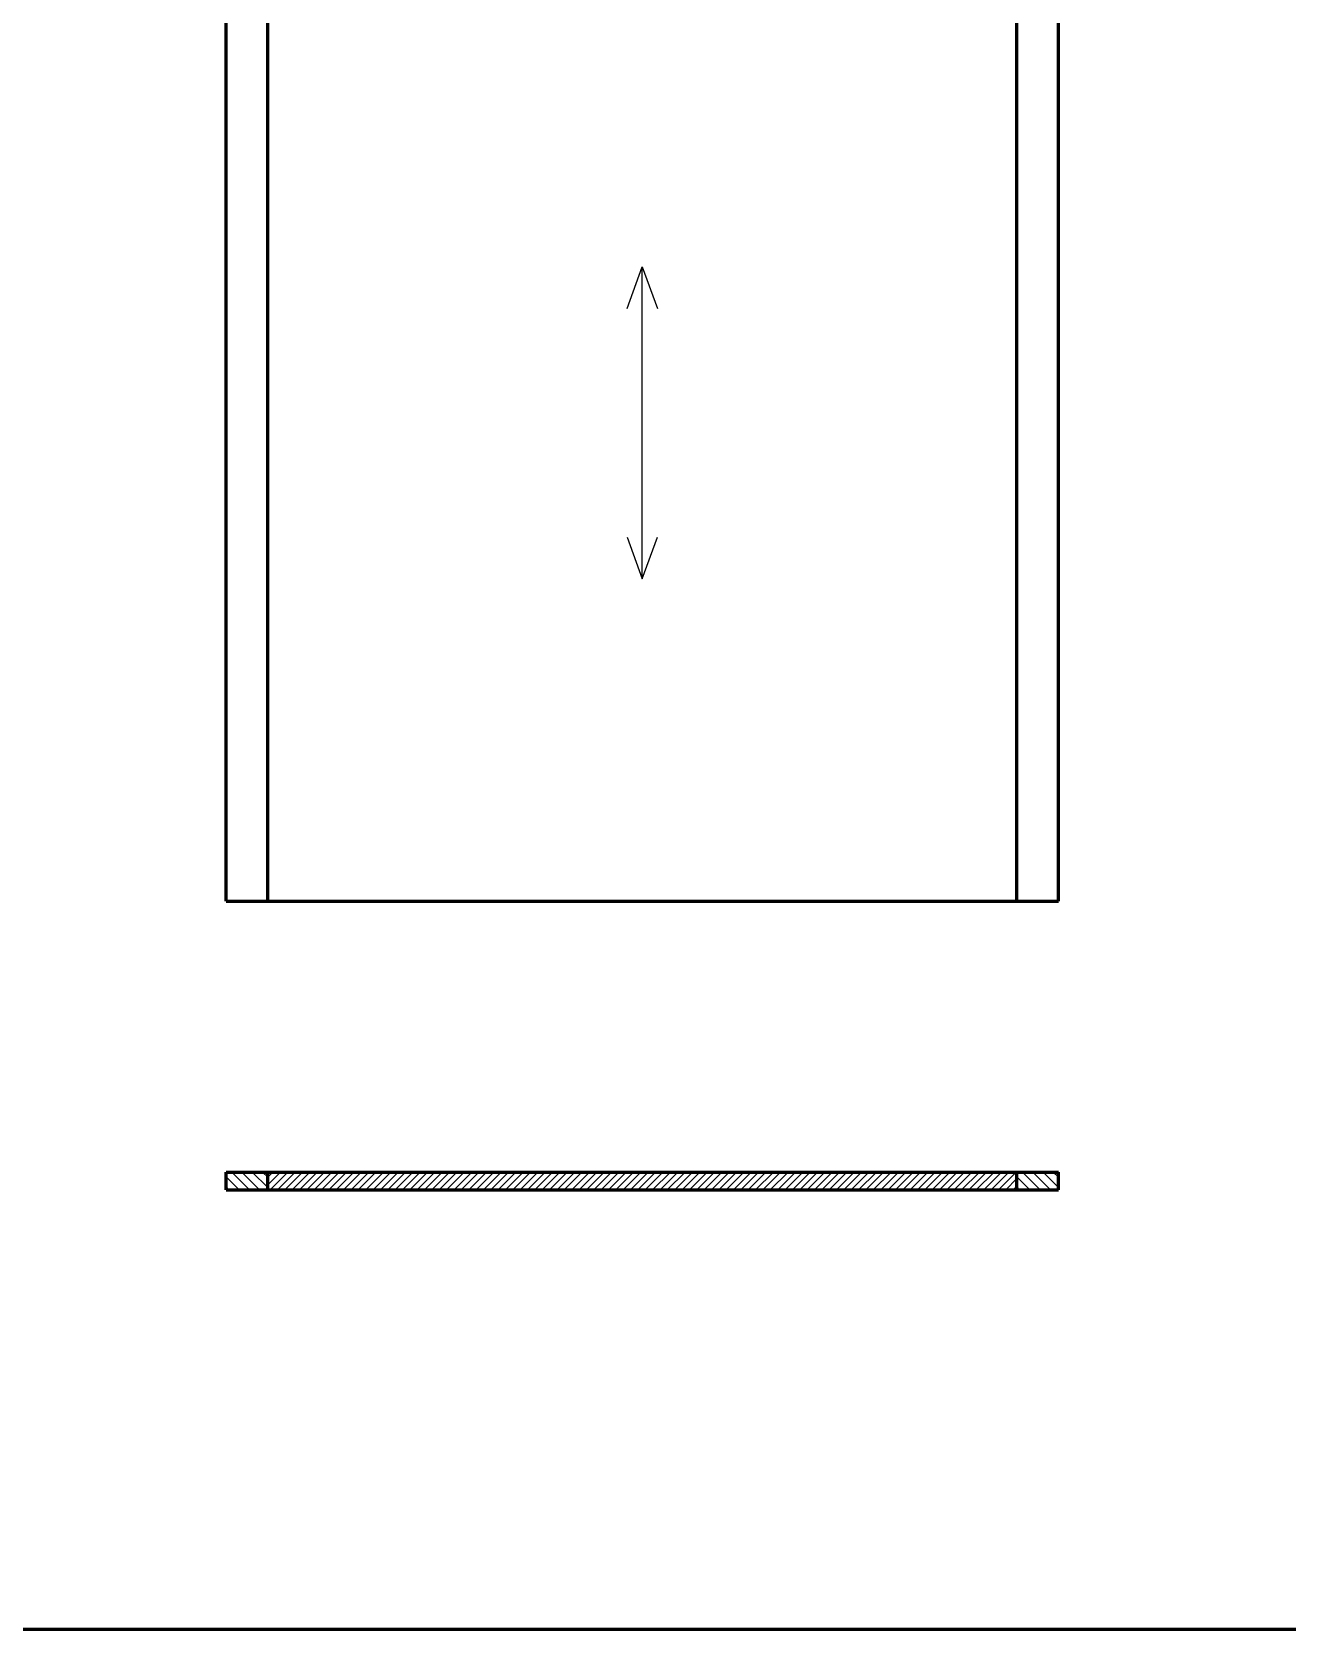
# Model space of a CAD drawing. Header units: inches. Extents: x -4554 to 14101, y -13650 to 2449.
# Drawn here: x -1237 to -30, y -13500 to -11964 of the extents above; entities that cross this region are included whole.
import ezdxf

# ---------------------------------------------------------------- set-up
doc = ezdxf.new("R2010")
doc.units = ezdxf.units.IN
doc.layers.add('Слой1', color=7, linetype='Continuous')

# ---------------------------------------------------------------- blocks, each defined once
blk = doc.blocks.new('*B420')
at = {"layer": 'Слой1', "linetype": 'Continuous'}
for p, q in [((-1010, -13072.7), (-997.8, -13060.5)), ((-1004.9, -13060.5), (-1010, -13065.6)), ((-990.7, -13060.5), (-1007.7, -13077.5)), ((-1000.6, -13077.5), (-983.6, -13060.5)), ((-976.6, -13060.5), (-993.6, -13077.5)), ((-986.5, -13077.5), (-969.5, -13060.5)), ((-962.4, -13060.5), (-979.4, -13077.5)), ((-972.4, -13077.5), (-955.4, -13060.5)), ((-948.3, -13060.5), (-965.3, -13077.5)), ((-958.2, -13077.5), (-941.2, -13060.5)), ((-934.1, -13060.5), (-951.1, -13077.5)), ((-944.1, -13077.5), (-927.1, -13060.5)), ((-920, -13060.5), (-937, -13077.5)), ((-929.9, -13077.5), (-912.9, -13060.5)), ((-905.9, -13060.5), (-922.9, -13077.5)), ((-915.8, -13077.5), (-898.8, -13060.5)), ((-891.7, -13060.5), (-908.7, -13077.5)), ((-901.6, -13077.5), (-884.6, -13060.5)), ((-877.6, -13060.5), (-894.6, -13077.5)), ((-887.5, -13077.5), (-870.5, -13060.5)), ((-863.4, -13060.5), (-880.4, -13077.5)), ((-873.4, -13077.5), (-856.4, -13060.5)), ((-849.3, -13060.5), (-866.3, -13077.5)), ((-859.2, -13077.5), (-842.2, -13060.5)), ((-835.1, -13060.5), (-852.1, -13077.5)), ((-845.1, -13077.5), (-828.1, -13060.5)), ((-821, -13060.5), (-838, -13077.5)), ((-830.9, -13077.5), (-813.9, -13060.5)), ((-806.9, -13060.5), (-823.9, -13077.5)), ((-816.8, -13077.5), (-799.8, -13060.5)), ((-792.7, -13060.5), (-809.7, -13077.5)), ((-802.7, -13077.5), (-785.7, -13060.5)), ((-778.6, -13060.5), (-795.6, -13077.5)), ((-788.5, -13077.5), (-771.5, -13060.5)), ((-764.4, -13060.5), (-781.4, -13077.5)), ((-774.4, -13077.5), (-757.4, -13060.5)), ((-750.3, -13060.5), (-767.3, -13077.5)), ((-760.2, -13077.5), (-743.2, -13060.5)), ((-736.2, -13060.5), (-753.2, -13077.5)), ((-746.1, -13077.5), (-729.1, -13060.5)), ((-722, -13060.5), (-739, -13077.5)), ((-731.9, -13077.5), (-714.9, -13060.5)), ((-707.9, -13060.5), (-724.9, -13077.5)), ((-717.8, -13077.5), (-700.8, -13060.5)), ((-693.7, -13060.5), (-710.7, -13077.5)), ((-703.7, -13077.5), (-686.7, -13060.5)), ((-679.6, -13060.5), (-696.6, -13077.5)), ((-689.5, -13077.5), (-672.5, -13060.5)), ((-665.4, -13060.5), (-682.4, -13077.5)), ((-675.4, -13077.5), (-658.4, -13060.5)), ((-651.3, -13060.5), (-668.3, -13077.5)), ((-661.2, -13077.5), (-644.2, -13060.5)), ((-637.2, -13060.5), (-654.2, -13077.5)), ((-647.1, -13077.5), (-630.1, -13060.5)), ((-623, -13060.5), (-640, -13077.5)), ((-632.9, -13077.5), (-615.9, -13060.5)), ((-608.9, -13060.5), (-625.9, -13077.5)), ((-618.8, -13077.5), (-601.8, -13060.5)), ((-594.7, -13060.5), (-611.7, -13077.5)), ((-604.7, -13077.5), (-587.7, -13060.5)), ((-580.6, -13060.5), (-597.6, -13077.5)), ((-590.5, -13077.5), (-573.5, -13060.5)), ((-566.4, -13060.5), (-583.4, -13077.5)), ((-576.4, -13077.5), (-559.4, -13060.5)), ((-552.3, -13060.5), (-569.3, -13077.5)), ((-562.2, -13077.5), (-545.2, -13060.5)), ((-538.2, -13060.5), (-555.2, -13077.5)), ((-548.1, -13077.5), (-531.1, -13060.5)), ((-524, -13060.5), (-541, -13077.5)), ((-534, -13077.5), (-517, -13060.5)), ((-509.9, -13060.5), (-526.9, -13077.5)), ((-519.8, -13077.5), (-502.8, -13060.5)), ((-495.7, -13060.5), (-512.7, -13077.5)), ((-505.7, -13077.5), (-488.7, -13060.5)), ((-481.6, -13060.5), (-498.6, -13077.5)), ((-491.5, -13077.5), (-474.5, -13060.5)), ((-467.5, -13060.5), (-484.5, -13077.5)), ((-477.4, -13077.5), (-460.4, -13060.5)), ((-453.3, -13060.5), (-470.3, -13077.5)), ((-463.2, -13077.5), (-446.2, -13060.5)), ((-439.2, -13060.5), (-456.2, -13077.5)), ((-449.1, -13077.5), (-432.1, -13060.5)), ((-425, -13060.5), (-442, -13077.5)), ((-435, -13077.5), (-418, -13060.5)), ((-410.9, -13060.5), (-427.9, -13077.5)), ((-420.8, -13077.5), (-403.8, -13060.5)), ((-396.7, -13060.5), (-413.7, -13077.5)), ((-406.7, -13077.5), (-389.7, -13060.5)), ((-382.6, -13060.5), (-399.6, -13077.5)), ((-392.5, -13077.5), (-375.5, -13060.5)), ((-368.5, -13060.5), (-385.5, -13077.5)), ((-378.4, -13077.5), (-361.4, -13060.5)), ((-354.3, -13060.5), (-371.3, -13077.5)), ((-364.2, -13077.5), (-347.2, -13060.5)), ((-340.2, -13060.5), (-357.2, -13077.5)), ((-350.1, -13077.5), (-333.1, -13060.5)), ((-326, -13060.5), (-343, -13077.5)), ((-336, -13077.5), (-319, -13060.5)), ((-311.9, -13060.5), (-328.9, -13077.5)), ((-321.8, -13077.5), (-304.8, -13060.5)), ((-297.7, -13060.5), (-314.7, -13077.5)), ((-307.7, -13077.5), (-290.7, -13060.5)), ((-290, -13066.9), (-300.6, -13077.5)), ((-293.5, -13077.5), (-290, -13074))]:
    blk.add_line(p, q, dxfattribs=at)
blk = doc.blocks.new('*B421')
at = {"layer": 'Слой1', "linetype": 'Continuous'}
for p, q in [((-1037.5, -13077.5), (-1050, -13065)), ((-1044.6, -13060.5), (-1027.6, -13077.5)), ((-1017.7, -13077.5), (-1034.7, -13060.5)), ((-1024.8, -13060.5), (-1010, -13075.3)), ((-1010, -13065.4), (-1014.9, -13060.5)), ((-1050, -13074.9), (-1047.4, -13077.5))]:
    blk.add_line(p, q, dxfattribs=at)
blk = doc.blocks.new('*B422')
at = {"layer": 'Слой1', "linetype": 'Continuous'}
for p, q in [((-277.5, -13077.5), (-290, -13065)), ((-284.6, -13060.5), (-267.6, -13077.5)), ((-257.7, -13077.5), (-274.7, -13060.5)), ((-264.8, -13060.5), (-250, -13075.3)), ((-250, -13065.4), (-254.9, -13060.5)), ((-290, -13074.9), (-287.4, -13077.5))]:
    blk.add_line(p, q, dxfattribs=at)

msp = doc.modelspace()

# ---------------------------------------------------------------- linework, layer by layer
at = {"layer": 'Слой1', "color": 7, "linetype": 'Continuous', "lineweight": 60}
for p, q in [((-1050, -12800), (-1050, -10700)), ((-1010, -12800), (-1010, -10700)), ((-290, -12800), (-290, -10700)), ((-250, -12800), (-250, -10700)), ((-1050, -12800), (-250, -12800)), ((-1050, -13060.5), (-250, -13060.5)), ((-1050, -13077.5), (-1050, -13060.5)), ((-1010, -13077.5), (-1010, -13060.5)), ((-290, -13077.5), (-290, -13060.5)), ((-250, -13077.5), (-250, -13060.5)), ((-1050, -13077.5), (-250, -13077.5))]:
    msp.add_line(p, q, dxfattribs=at)
at = {"layer": 'Слой1', "linetype": 'Continuous'}
for p, q in [((-664.6, -12230), (-650, -12190)), ((-650, -12490), (-650, -12190)), ((-650, -12190), (-635.4, -12230)), ((-664.6, -12450), (-650, -12490)), ((-650, -12490), (-635.4, -12450))]:
    msp.add_line(p, q, dxfattribs=at)
at = {"layer": 'Слой1', "linetype": 'Continuous', "lineweight": 60}
msp.add_line((-3250, -13500), (7250, -13500), dxfattribs=at)

# ---------------------------------------------------------------- block references
at = {"layer": 'Слой1'}
for name in ['*B421', '*B420', '*B422']:
    msp.add_blockref(name, (0, 0), dxfattribs=at)

doc.saveas('drawing.dxf')
